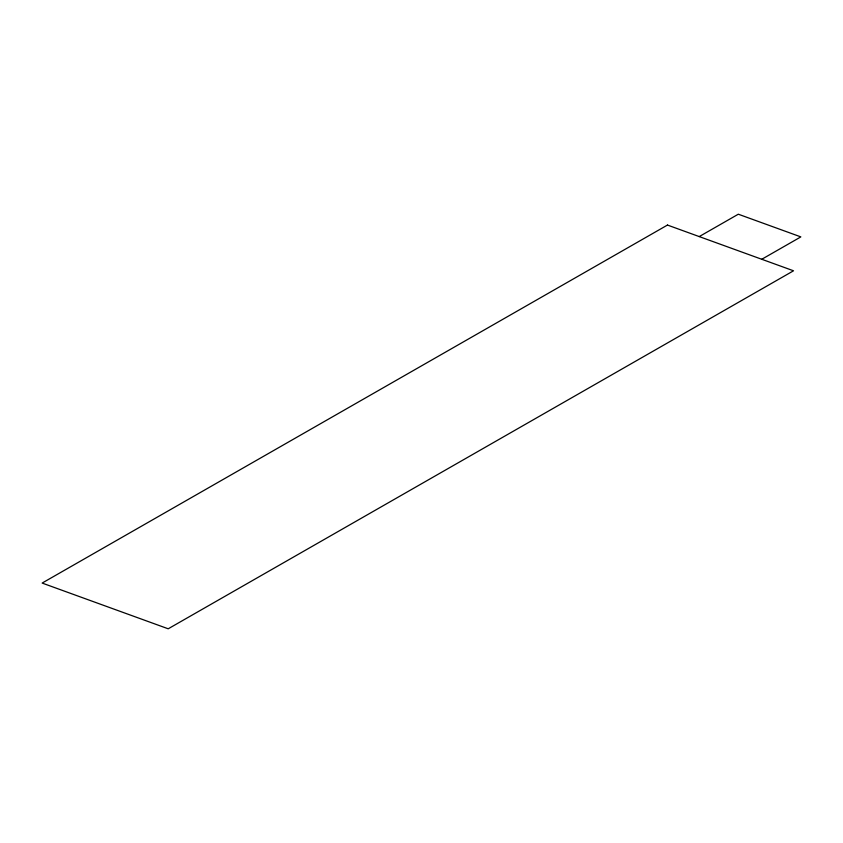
<?xml version="1.0" encoding="UTF-8"?>
<svg xmlns="http://www.w3.org/2000/svg" width="843" height="843" viewBox="0 0 843 843"><rect width="100%" height="100%" fill="white"/><g stroke="black" fill="none" stroke-linecap="round" stroke-linejoin="round"><path stroke-width="1.26" d="M699.226 236.588L738.31 214.206L800.85 236.894L761.766 259.275M667.466 225.06L42.15 583.061L168.21 628.794L793.526 270.793L667.466 225.06"/></g></svg>
